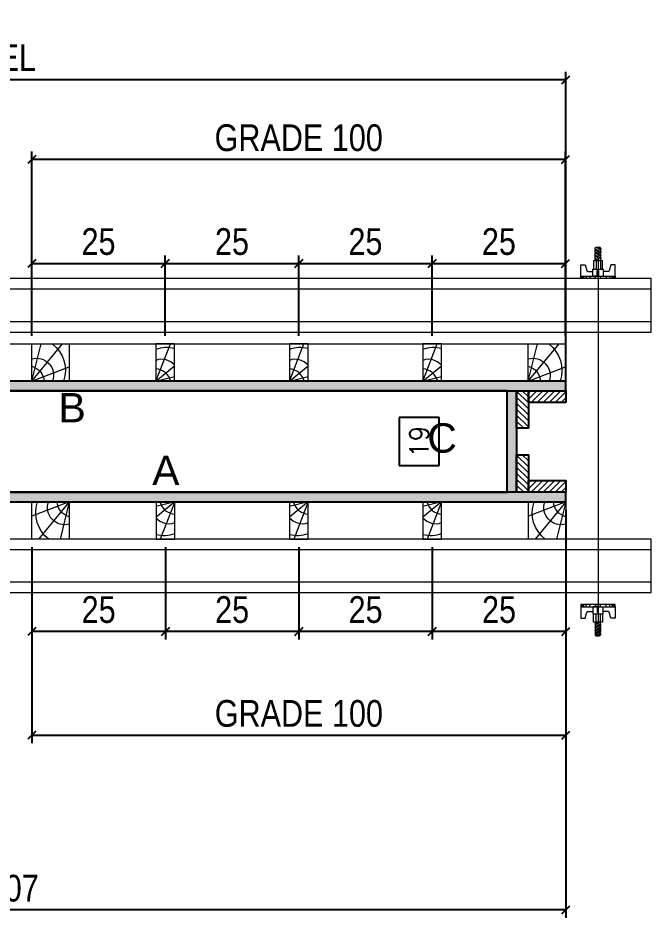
# Model space of a CAD drawing. Extents: x 2949 to 9203, y -16089 to 12527.
# Drawn here: x 3856.1 to 4093.2, y -5286.3 to -4949.3 of the extents above; entities that cross this region are included whole.
import ezdxf
from ezdxf.enums import TextEntityAlignment as Align

# ---------------------------------------------------------------- set-up
doc = ezdxf.new("R2010")
doc.units = 0
for name, color, linetype, lineweight in [('CONCRETO', 251, 'Continuous', 25), ('Hachura', 251, 'Continuous', 9), ('Madeira', 126, 'Continuous', 18), ('Perfil Metálico', 224, 'Continuous', 18)]:
    doc.layers.add(name, color=color, linetype=linetype, lineweight=lineweight)
for name, color, linetype in [('COTA', 241, 'Continuous'), ('MEIO_PONT', 93, 'Continuous'), ('Painéis', 200, 'Continuous'), ('SARRAFO', 251, 'Continuous'), ('TEXTO_GERAL', 7, 'Continuous')]:
    doc.layers.add(name, color=color, linetype=linetype)
doc.styles.add('ARIAL', font='arial.ttf')
doc.styles.add('COTA TECNICA 2X', font='techl___.ttf', dxfattribs={"height": 10})
doc.styles.add('ROMANS', font='romans.shx')
doc.dimstyles.new('Cota Seção interna', dxfattribs={"dimtxt": 7, "dimasz": 6, "dimexe": 0.18, "dimexo": 2, "dimgap": -4, "dimtad": 3, "dimdec": 1, "dimlfac": 0.5, "dimzin": 12, "dimdsep": 46, "dimtxsty": 'ROMANS', "dimblk": 'ARCHTICK', "dimcen": 0.09, "dimse1": 1, "dimse2": 1, "dimsd1": 1, "dimsd2": 1, "dimclrd": 180, "dimclre": 5, "dimclrt": 1, "dimadec": 0, "dimazin": 3, "dimtfac": 1, "dimtdec": 1, "dimtofl": 0, "dimtmove": 0, "dimatfit": 3, "dimldrblk": 'ARCHTICK', "dimfxl": 1, "dimtolj": 1, "dimtzin": 0, "dimarcsym": 0})
doc.dimstyles.new('SECAO PILAR', dxfattribs={"dimtxt": 10, "dimasz": 3, "dimexe": 3, "dimexo": 3, "dimgap": 3, "dimtad": 1, "dimdec": 1, "dimlfac": 0.5, "dimzin": 12, "dimdsep": 46, "dimtxsty": 'COTA TECNICA 2X', "dimblk1": 'OBLIQUE', "dimblk2": 'OBLIQUE', "dimsah": 1, "dimcen": 0.9, "dimclrd": 256, "dimclre": 256, "dimclrt": 256, "dimadec": 1, "dimazin": 3, "dimtfac": 1, "dimtdec": 1, "dimtmove": 0, "dimatfit": 3, "dimfxl": 1, "dimtolj": 1, "dimtzin": 12, "dimarcsym": 0})

# ---------------------------------------------------------------- blocks, each defined once
blk = doc.blocks.new('*D1946')
at = {"layer": 'COTA', "color": 180, "lineweight": -2, "transparency": 16777216}
for p, q in [((4013.88, -5098.89), (3998.88, -5098.89)), ((3998.88, -5098.89), (3998.88, -5116.89)), ((4013.88, -5116.89), (4013.88, -5098.89)), ((3998.88, -5116.89), (4013.88, -5116.89))]:
    blk.add_line(p, q, dxfattribs=at)
at = {"layer": 'Defpoints', "color": 0, "transparency": 16777216}
for p in [(4038.89, -5088.89), (4017.88, -5126.89), (4038.89, -5126.89)]:
    blk.add_point(p, dxfattribs=at)
at = {"layer": 'COTA', "color": 1, "transparency": 16777216, "insert": (4006.38, -5107.89), "char_height": 7, "attachment_point": 5, "rotation": 90, "style": 'ROMANS'}
blk.add_mtext('\\A1;19', dxfattribs=at)
blk = doc.blocks.new('_ArchTick')
at = {"color": 0, "linetype": 'ByBlock', "const_width": 0.15}
blk.add_lwpolyline([(-0.5, -0.5), (0.5, 0.5)], dxfattribs=at)
blk = doc.blocks.new('*D1962')
at = {"layer": 'COTA', "color": 180, "lineweight": -2, "transparency": 16777216}
for p, q in [((3837.29, -5088.38), (3811.29, -5088.38)), ((3811.29, -5088.38), (3811.29, -5103.38)), ((3837.29, -5103.38), (3837.29, -5088.38)), ((3811.29, -5103.38), (3837.29, -5103.38))]:
    blk.add_line(p, q, dxfattribs=at)
at = {"layer": 'Defpoints', "color": 0, "transparency": 16777216}
for p in [(3609.29, -5088.89), (4039.29, -5088.89), (4039.29, -5107.38)]:
    blk.add_point(p, dxfattribs=at)
at = {"layer": 'COTA', "color": 1, "transparency": 16777216, "insert": (3824.29, -5095.88), "char_height": 7, "attachment_point": 5, "style": 'ROMANS'}
blk.add_mtext('\\A1;215', dxfattribs=at)
blk = doc.blocks.new('C')
at = {"layer": 'Hachura', "color": 0}
for p, q in [((0, 3.22), (0, -3.22)), ((0.45, 3.22), (0, 3.22)), ((0.46, 3.16), (0, 3.16)), ((0.46, 3.05), (0, 3.05)), ((0.46, 2.88), (0, 2.88)), ((0, 2.75), (0, -1.16)), ((0.46, 2.65), (0, 2.65)), ((0.46, 2.23), (0, 2.23)), ((0.45, -3.23), (0.45, 3.22)), ((0.45, 3.22), (2.58, 3.22)), ((1.35, 1.94), (1.35, 0.96)), ((2.58, 2.39), (1.47, 2.09)), ((2.58, 3.22), (2.58, 2.39)), ((0.46, 1.51), (0, 1.51)), ((0.39, 0.49), (0.17, 0.49)), ((1.74, 0.97), (0.45, 0.97)), ((1.45, 0.1), (0.45, 0.1)), ((1.74, -0.97), (1.74, 0.97)), ((1.74, 0.97), (1.74, 0.84)), ((1.74, 0.97), (1.74, 0.84)), ((1.74, 0.84), (3.35, 0.84)), ((3.35, 0.45), (1.74, 0.45)), ((3.32, 0.84), (3.32, -0.84)), ((3.35, 0.84), (3.35, -0.84)), ((3.68, 0.45), (3.35, 0.45)), ((3.84, -0.52), (3.35, 0.45)), ((3.35, 0.06), (3.67, -0.57)), ((3.68, 0.45), (4.16, -0.52)), ((3.72, 0.5), (4.25, -0.57)), ((4.37, -0.55), (3.83, 0.53)), ((4.15, 0.45), (3.93, 0.45)), ((4.42, -0.52), (3.93, 0.45)), ((4.15, 0.45), (4.26, 0.45)), ((4.26, 0.45), (4.74, -0.52)), ((4.3, 0.5), (4.83, -0.57)), ((4.95, -0.55), (4.41, 0.53)), ((4.51, 0.45), (4.84, 0.45)), ((5, -0.52), (4.51, 0.45)), ((4.84, 0.45), (5.32, -0.52)), ((4.88, 0.5), (5.41, -0.57)), ((5.53, -0.55), (4.99, 0.53)), ((5.58, -0.52), (5.09, 0.45)), ((5.42, 0.45), (5.09, 0.45)), ((5.58, -0.52), (5.09, 0.45)), ((5.42, 0.45), (5.74, -0.19)), ((5.46, 0.5), (5.74, -0.07)), ((5.74, 0.19), (5.57, 0.53)), ((5.74, 0.32), (5.68, 0.45)), ((5.68, 0.45), (5.74, 0.45)), ((5.74, 0.45), (5.9, 0.29)), ((5.74, 0.45), (5.74, -0.52)), ((5.9, -0.36), (5.9, 0.29)), ((0.45, 0), (0, 0)), ((0.46, -1.52), (0, -1.52)), ((0.08, -0.48), (0.29, -0.48)), ((0.29, -0.48), (0.4, -0.48)), ((0.45, 0), (0.45, -0.97)), ((0.45, -0.16), (1.45, -0.16)), ((0.45, -0.65), (0.45, -0.32)), ((0.45, -3.23), (0.45, -0.65)), ((0.45, -0.97), (1.74, -0.97)), ((1.35, -1.94), (1.35, -0.97)), ((3.35, -0.32), (1.74, -0.32)), ((3.35, -0.84), (1.74, -0.84)), ((3.35, -0.07), (3.58, -0.52)), ((3.35, -0.52), (3.58, -0.52)), ((3.84, -0.52), (4.16, -0.52)), ((4.42, -0.52), (4.74, -0.52)), ((4.63, -0.52), (4.74, -0.52)), ((5, -0.52), (5.32, -0.52)), ((5.58, -0.52), (5.74, -0.52)), ((5.74, -0.52), (5.9, -0.36)), ((5.74, -0.52), (5.74, -0.52)), ((0.46, -2.23), (0, -2.23)), ((0.46, -2.65), (0, -2.65)), ((0.46, -2.88), (0, -2.88)), ((0.46, -3.05), (0, -3.05)), ((0.46, -3.16), (0, -3.16)), ((0, -3.22), (2.57, -3.22)), ((2.58, -2.39), (1.47, -2.1)), ((2.58, -3.23), (2.58, -2.39))]:
    blk.add_line(p, q, dxfattribs=at)
for centre, radius, start, end in [((1.52, 1.94), 0.161, 104.7436, 180), ((1.44, -0.03), 0.129, 272.695, 87.305), ((3.81, 0.39), 0.143, 25.5688, 154.4312), ((4.39, 0.39), 0.143, 25.5688, 154.4312), ((4.97, 0.39), 0.143, 25.5688, 154.4312), ((5.55, 0.39), 0.143, 25.5688, 154.4312), ((0.17, -0.37), 0.174, 221.744, 317.8592), ((3.71, -0.4), 0.174, 222.1408, 318.256), ((4.29, -0.4), 0.174, 222.1408, 318.256), ((4.87, -0.4), 0.174, 222.1408, 318.256), ((5.45, -0.4), 0.174, 222.1408, 318.256), ((5.61, -0.4), 0.174, 317.8592, 318.256), ((1.52, -1.94), 0.161, 180, 255.2564)]:
    blk.add_arc(centre, radius, start, end, dxfattribs=at)
blk = doc.blocks.new('_Oblique')
at = {"color": 0, "linetype": 'ByBlock', "lineweight": -2}
blk.add_line((-0.5, -0.5), (0.5, 0.5), dxfattribs=at)
blk = doc.blocks.new('*D1963')
at = {"layer": 'COTA', "linetype": 'ByBlock', "lineweight": -2, "transparency": 16777216}
for p, q in [((3591.69, -5082.29), (3591.69, -4969.44)), ((4061.29, -5085.89), (4061.29, -4969.44)), ((4061.29, -4972.44), (3591.69, -4972.44))]:
    blk.add_line(p, q, dxfattribs=at)
at = {"layer": 'Defpoints', "color": 0, "linetype": 'ByBlock', "transparency": 16777216}
for p in [(3591.69, -4972.44), (3591.69, -5085.29), (4061.29, -5088.89)]:
    blk.add_point(p, dxfattribs=at)
at = {"layer": 'COTA', "linetype": 'ByBlock', "lineweight": -2, "transparency": 16777216, "xscale": 3, "yscale": 3, "zscale": 3, "rotation": 180}
blk.add_blockref('_Oblique', (3591.69, -4972.44), dxfattribs=at)
at = {"layer": 'COTA', "linetype": 'ByBlock', "lineweight": -2, "transparency": 16777216, "xscale": 3, "yscale": 3, "zscale": 3}
blk.add_blockref('_Oblique', (4061.29, -4972.44), dxfattribs=at)
at = {"layer": 'COTA', "linetype": 'ByBlock', "transparency": 16777216, "insert": (3826.49, -4964.2), "char_height": 10, "attachment_point": 5, "style": 'COTA TECNICA 2X'}
blk.add_mtext('\\A1;234.8 PAINEL', dxfattribs=at)
blk = doc.blocks.new('*D1949')
at = {"layer": 'COTA', "lineweight": -2, "transparency": 16777216}
for p, q in [((3861.24, -5068.29), (3861.24, -4999.29)), ((4061.24, -5068.29), (4061.24, -4999.29)), ((4061.24, -5002.29), (3861.24, -5002.29))]:
    blk.add_line(p, q, dxfattribs=at)
at = {"layer": 'Defpoints', "color": 0, "transparency": 16777216}
for p in [(3861.24, -5002.29), (3861.24, -5071.29), (4061.24, -5071.29)]:
    blk.add_point(p, dxfattribs=at)
at = {"layer": 'COTA', "lineweight": -2, "transparency": 16777216, "xscale": 3, "yscale": 3, "zscale": 3, "rotation": 180}
blk.add_blockref('_Oblique', (3861.24, -5002.29), dxfattribs=at)
at = {"layer": 'COTA', "lineweight": -2, "transparency": 16777216, "xscale": 3, "yscale": 3, "zscale": 3}
blk.add_blockref('_Oblique', (4061.24, -5002.29), dxfattribs=at)
at = {"layer": 'COTA', "transparency": 16777216, "insert": (3961.24, -4994.19), "char_height": 10, "attachment_point": 5, "style": 'COTA TECNICA 2X'}
blk.add_mtext('\\A1;GRADE 100', dxfattribs=at)
blk = doc.blocks.new('PONTALETE')
at = {"layer": 'Madeira'}
for q in [(2.71, 7), (7, 5.76), (7, 1.74)]:
    blk.add_line((0, 0), q, dxfattribs=at)
blk.add_lwpolyline([(0, 0), (7, 0), (7, 7), (0, 7)], close=True, dxfattribs=at)
for centre, radius, start, end in [((2.04, 0.06), 6.23, 37.2818, 109.0913), ((1.09, 0.9), 3.19, 343.603, 109.9847), ((-0.21, -0.78), 3.09, 14.6322, 86.0383)]:
    blk.add_arc(centre, radius, start, end, dxfattribs=at)
blk = doc.blocks.new('MEIO PONTALETE')
at = {"layer": 'Madeira'}
for q in [(2.71, 7), (3.5, 2.88), (3.5, 0.87)]:
    blk.add_line((0, 0), q, dxfattribs=at)
blk.add_lwpolyline([(0, 0), (3.5, 0), (3.5, 7), (0, 7)], close=True, dxfattribs=at)
for centre, radius, start, end in [((2.04, 0.06), 6.23, 76.4499, 109.0913), ((1.09, 0.9), 3.19, 40.9063, 109.9847), ((-0.21, -0.78), 3.09, 14.6322, 86.0383)]:
    blk.add_arc(centre, radius, start, end, dxfattribs=at)
blk = doc.blocks.new('*D1969')
at = {"layer": 'COTA', "lineweight": -2, "transparency": 16777216}
for p, q in [((3961.24, -5068.29), (3961.24, -5038.18)), ((4011.24, -5068.29), (4011.24, -5038.18)), ((3961.24, -5041.18), (4011.24, -5041.18))]:
    blk.add_line(p, q, dxfattribs=at)
at = {"layer": 'Defpoints', "color": 0, "transparency": 16777216}
for p in [(4011.24, -5041.18), (3961.24, -5071.29), (4011.24, -5071.29)]:
    blk.add_point(p, dxfattribs=at)
at = {"layer": 'COTA', "lineweight": -2, "transparency": 16777216, "xscale": 3, "yscale": 3, "zscale": 3, "rotation": 180}
blk.add_blockref('_Oblique', (3961.24, -5041.18), dxfattribs=at)
at = {"layer": 'COTA', "lineweight": -2, "transparency": 16777216, "xscale": 3, "yscale": 3, "zscale": 3}
blk.add_blockref('_Oblique', (4011.24, -5041.18), dxfattribs=at)
at = {"layer": 'COTA', "transparency": 16777216, "insert": (3986.24, -5033.07), "char_height": 10, "attachment_point": 5, "style": 'COTA TECNICA 2X'}
blk.add_mtext('\\A1;25', dxfattribs=at)
blk = doc.blocks.new('*D1970')
at = {"layer": 'COTA', "lineweight": -2, "transparency": 16777216}
for p, q in [((4011.24, -5068.29), (4011.24, -5038.18)), ((4061.24, -5068.29), (4061.24, -5038.18)), ((4011.24, -5041.18), (4061.24, -5041.18))]:
    blk.add_line(p, q, dxfattribs=at)
at = {"layer": 'Defpoints', "color": 0, "transparency": 16777216}
for p in [(4061.24, -5041.18), (4011.24, -5071.29), (4061.24, -5071.29)]:
    blk.add_point(p, dxfattribs=at)
at = {"layer": 'COTA', "lineweight": -2, "transparency": 16777216, "xscale": 3, "yscale": 3, "zscale": 3, "rotation": 180}
blk.add_blockref('_Oblique', (4011.24, -5041.18), dxfattribs=at)
at = {"layer": 'COTA', "lineweight": -2, "transparency": 16777216, "xscale": 3, "yscale": 3, "zscale": 3}
blk.add_blockref('_Oblique', (4061.24, -5041.18), dxfattribs=at)
at = {"layer": 'COTA', "transparency": 16777216, "insert": (4036.24, -5033.07), "char_height": 10, "attachment_point": 5, "style": 'COTA TECNICA 2X'}
blk.add_mtext('\\A1;25', dxfattribs=at)
blk = doc.blocks.new('*D1950')
at = {"layer": 'COTA', "lineweight": -2, "transparency": 16777216}
for p, q in [((3861.24, -5068.29), (3861.24, -5038.18)), ((3911.24, -5068.29), (3911.24, -5038.18)), ((3861.24, -5041.18), (3911.24, -5041.18))]:
    blk.add_line(p, q, dxfattribs=at)
at = {"layer": 'Defpoints', "color": 0, "transparency": 16777216}
for p in [(3911.24, -5041.18), (3861.24, -5071.29), (3911.24, -5071.29)]:
    blk.add_point(p, dxfattribs=at)
at = {"layer": 'COTA', "lineweight": -2, "transparency": 16777216, "xscale": 3, "yscale": 3, "zscale": 3, "rotation": 180}
blk.add_blockref('_Oblique', (3861.24, -5041.18), dxfattribs=at)
at = {"layer": 'COTA', "lineweight": -2, "transparency": 16777216, "xscale": 3, "yscale": 3, "zscale": 3}
blk.add_blockref('_Oblique', (3911.24, -5041.18), dxfattribs=at)
at = {"layer": 'COTA', "transparency": 16777216, "insert": (3886.24, -5033.07), "char_height": 10, "attachment_point": 5, "style": 'COTA TECNICA 2X'}
blk.add_mtext('\\A1;25', dxfattribs=at)
blk = doc.blocks.new('*D1971')
at = {"layer": 'COTA', "lineweight": -2, "transparency": 16777216}
for p, q in [((3911.24, -5068.29), (3911.24, -5038.18)), ((3961.24, -5068.29), (3961.24, -5038.18)), ((3911.24, -5041.18), (3961.24, -5041.18))]:
    blk.add_line(p, q, dxfattribs=at)
at = {"layer": 'Defpoints', "color": 0, "transparency": 16777216}
for p in [(3961.24, -5041.18), (3911.24, -5071.29), (3961.24, -5071.29)]:
    blk.add_point(p, dxfattribs=at)
at = {"layer": 'COTA', "lineweight": -2, "transparency": 16777216, "xscale": 3, "yscale": 3, "zscale": 3, "rotation": 180}
blk.add_blockref('_Oblique', (3911.24, -5041.18), dxfattribs=at)
at = {"layer": 'COTA', "lineweight": -2, "transparency": 16777216, "xscale": 3, "yscale": 3, "zscale": 3}
blk.add_blockref('_Oblique', (3961.24, -5041.18), dxfattribs=at)
at = {"layer": 'COTA', "transparency": 16777216, "insert": (3936.24, -5033.07), "char_height": 10, "attachment_point": 5, "style": 'COTA TECNICA 2X'}
blk.add_mtext('\\A1;25', dxfattribs=at)
blk = doc.blocks.new('*D1972')
at = {"layer": 'COTA', "color": 180, "lineweight": -2, "transparency": 16777216}
for p, q in [((3844.79, -5107.89), (3819.79, -5107.89)), ((3819.79, -5107.89), (3819.79, -5122.89)), ((3844.79, -5122.89), (3844.79, -5107.89)), ((3819.79, -5122.89), (3844.79, -5122.89))]:
    blk.add_line(p, q, dxfattribs=at)
at = {"layer": 'Defpoints', "color": 0, "transparency": 16777216}
for p in [(3647.29, -5126.89), (3647.29, -5126.89), (4039.29, -5126.89)]:
    blk.add_point(p, dxfattribs=at)
at = {"layer": 'COTA', "color": 1, "transparency": 16777216, "insert": (3832.29, -5115.39), "char_height": 7, "attachment_point": 5, "style": 'ROMANS'}
blk.add_mtext('\\A1;196', dxfattribs=at)
blk = doc.blocks.new('*D1951')
at = {"layer": 'COTA', "lineweight": -2, "transparency": 16777216}
for p, q in [((3861.29, -5151.89), (3861.29, -5220.89)), ((4061.29, -5151.89), (4061.29, -5220.89)), ((3861.29, -5217.89), (4061.29, -5217.89))]:
    blk.add_line(p, q, dxfattribs=at)
at = {"layer": 'Defpoints', "color": 0, "transparency": 16777216}
for p in [(3861.29, -5148.89), (4061.29, -5148.89), (4061.29, -5217.89)]:
    blk.add_point(p, dxfattribs=at)
at = {"layer": 'COTA', "lineweight": -2, "transparency": 16777216, "xscale": 3, "yscale": 3, "zscale": 3, "rotation": 180}
blk.add_blockref('_Oblique', (3861.29, -5217.89), dxfattribs=at)
at = {"layer": 'COTA', "lineweight": -2, "transparency": 16777216, "xscale": 3, "yscale": 3, "zscale": 3}
blk.add_blockref('_Oblique', (4061.29, -5217.89), dxfattribs=at)
at = {"layer": 'COTA', "transparency": 16777216, "insert": (3961.29, -5209.79), "char_height": 10, "attachment_point": 5, "style": 'COTA TECNICA 2X'}
blk.add_mtext('\\A1;GRADE 100', dxfattribs=at)
blk = doc.blocks.new('*D1973')
at = {"layer": 'COTA', "lineweight": -2, "transparency": 16777216}
for p, q in [((3911.29, -5147.49), (3911.29, -5182)), ((3961.29, -5147.49), (3961.29, -5182)), ((3961.29, -5179), (3911.29, -5179))]:
    blk.add_line(p, q, dxfattribs=at)
at = {"layer": 'Defpoints', "color": 0, "transparency": 16777216}
for p in [(3911.29, -5144.49), (3961.29, -5144.49), (3911.29, -5179)]:
    blk.add_point(p, dxfattribs=at)
at = {"layer": 'COTA', "lineweight": -2, "transparency": 16777216, "xscale": 3, "yscale": 3, "zscale": 3, "rotation": 180}
blk.add_blockref('_Oblique', (3911.29, -5179), dxfattribs=at)
at = {"layer": 'COTA', "lineweight": -2, "transparency": 16777216, "xscale": 3, "yscale": 3, "zscale": 3}
blk.add_blockref('_Oblique', (3961.29, -5179), dxfattribs=at)
at = {"layer": 'COTA', "transparency": 16777216, "insert": (3936.29, -5170.89), "char_height": 10, "attachment_point": 5, "style": 'COTA TECNICA 2X'}
blk.add_mtext('\\A1;25', dxfattribs=at)
blk = doc.blocks.new('*D1974')
at = {"layer": 'COTA', "lineweight": -2, "transparency": 16777216}
for p, q in [((3861.29, -5147.49), (3861.29, -5182)), ((3911.29, -5147.49), (3911.29, -5182)), ((3911.29, -5179), (3861.29, -5179))]:
    blk.add_line(p, q, dxfattribs=at)
at = {"layer": 'Defpoints', "color": 0, "transparency": 16777216}
for p in [(3861.29, -5144.49), (3911.29, -5144.49), (3861.29, -5179)]:
    blk.add_point(p, dxfattribs=at)
at = {"layer": 'COTA', "lineweight": -2, "transparency": 16777216, "xscale": 3, "yscale": 3, "zscale": 3, "rotation": 180}
blk.add_blockref('_Oblique', (3861.29, -5179), dxfattribs=at)
at = {"layer": 'COTA', "lineweight": -2, "transparency": 16777216, "xscale": 3, "yscale": 3, "zscale": 3}
blk.add_blockref('_Oblique', (3911.29, -5179), dxfattribs=at)
at = {"layer": 'COTA', "transparency": 16777216, "insert": (3886.29, -5170.89), "char_height": 10, "attachment_point": 5, "style": 'COTA TECNICA 2X'}
blk.add_mtext('\\A1;25', dxfattribs=at)
blk = doc.blocks.new('*D1952')
at = {"layer": 'COTA', "lineweight": -2, "transparency": 16777216}
for p, q in [((4011.29, -5151.89), (4011.29, -5182)), ((4061.29, -5151.89), (4061.29, -5182)), ((4061.29, -5179), (4011.29, -5179))]:
    blk.add_line(p, q, dxfattribs=at)
at = {"layer": 'Defpoints', "color": 0, "transparency": 16777216}
for p in [(4011.29, -5148.89), (4061.29, -5148.89), (4011.29, -5179)]:
    blk.add_point(p, dxfattribs=at)
at = {"layer": 'COTA', "lineweight": -2, "transparency": 16777216, "xscale": 3, "yscale": 3, "zscale": 3, "rotation": 180}
blk.add_blockref('_Oblique', (4011.29, -5179), dxfattribs=at)
at = {"layer": 'COTA', "lineweight": -2, "transparency": 16777216, "xscale": 3, "yscale": 3, "zscale": 3}
blk.add_blockref('_Oblique', (4061.29, -5179), dxfattribs=at)
at = {"layer": 'COTA', "transparency": 16777216, "insert": (4036.29, -5170.89), "char_height": 10, "attachment_point": 5, "style": 'COTA TECNICA 2X'}
blk.add_mtext('\\A1;25', dxfattribs=at)
blk = doc.blocks.new('*D1975')
at = {"layer": 'COTA', "lineweight": -2, "transparency": 16777216}
for p, q in [((3961.29, -5147.49), (3961.29, -5182)), ((4011.29, -5147.49), (4011.29, -5182)), ((4011.29, -5179), (3961.29, -5179))]:
    blk.add_line(p, q, dxfattribs=at)
at = {"layer": 'Defpoints', "color": 0, "transparency": 16777216}
for p in [(3961.29, -5144.49), (4011.29, -5144.49), (3961.29, -5179)]:
    blk.add_point(p, dxfattribs=at)
at = {"layer": 'COTA', "lineweight": -2, "transparency": 16777216, "xscale": 3, "yscale": 3, "zscale": 3, "rotation": 180}
blk.add_blockref('_Oblique', (3961.29, -5179), dxfattribs=at)
at = {"layer": 'COTA', "lineweight": -2, "transparency": 16777216, "xscale": 3, "yscale": 3, "zscale": 3}
blk.add_blockref('_Oblique', (4011.29, -5179), dxfattribs=at)
at = {"layer": 'COTA', "transparency": 16777216, "insert": (3986.29, -5170.89), "char_height": 10, "attachment_point": 5, "style": 'COTA TECNICA 2X'}
blk.add_mtext('\\A1;25', dxfattribs=at)
blk = doc.blocks.new('*D1977')
at = {"layer": 'COTA', "linetype": 'ByBlock', "lineweight": -2, "transparency": 16777216}
for p, q in [((3647.29, -5133.49), (3647.29, -5286.34)), ((4061.29, -5133.49), (4061.29, -5286.34)), ((4061.29, -5283.34), (3647.29, -5283.34))]:
    blk.add_line(p, q, dxfattribs=at)
at = {"layer": 'Defpoints', "color": 0, "linetype": 'ByBlock', "transparency": 16777216}
for p in [(3647.29, -5130.49), (4061.29, -5130.49), (3647.29, -5283.34)]:
    blk.add_point(p, dxfattribs=at)
at = {"layer": 'COTA', "linetype": 'ByBlock', "lineweight": -2, "transparency": 16777216, "xscale": 3, "yscale": 3, "zscale": 3, "rotation": 180}
blk.add_blockref('_Oblique', (3647.29, -5283.34), dxfattribs=at)
at = {"layer": 'COTA', "linetype": 'ByBlock', "lineweight": -2, "transparency": 16777216, "xscale": 3, "yscale": 3, "zscale": 3}
blk.add_blockref('_Oblique', (4061.29, -5283.34), dxfattribs=at)
at = {"layer": 'COTA', "linetype": 'ByBlock', "transparency": 16777216, "insert": (3854.29, -5275.24), "char_height": 10, "attachment_point": 5, "style": 'COTA TECNICA 2X'}
blk.add_mtext('\\A1;207', dxfattribs=at)

msp = doc.modelspace()

# ---------------------------------------------------------------- hatches: boundary and pattern name
at = {"layer": 'Hachura'}
h = msp.add_hatch(color=256, dxfattribs=at)
h.dxf.hatch_style = 1
h.paths.add_polyline_path([(3591.69, -5085.29), (3591.69, -5088.89), (4061.29, -5088.89), (4061.29, -5085.29)])
h = msp.add_hatch(color=256, dxfattribs=at)
h.dxf.hatch_style = 1
h.paths.add_polyline_path([(4039.29, -5088.89), (4042.89, -5088.89), (4042.89, -5126.89), (4039.29, -5126.89)])
h = msp.add_hatch(dxfattribs=at)
h.set_pattern_fill('ANSI31', color=256, scale=0.5, angle=90, style=0)
h.set_pattern_definition([(135, (-18369.5585, 4632.0633), (-1.12253202, -1.12253202), [])])
h.paths.add_polyline_path([(4047.29, -5088.89), (4042.89, -5088.89), (4042.89, -5102.89), (4047.29, -5102.89)])
h = msp.add_hatch(dxfattribs=at)
h.set_pattern_fill('ANSI31', color=256, scale=0.5, angle=180, style=0)
h.set_pattern_definition([(225, (-5298.3022, -27881.0967), (1.12253202, -1.12253202), [])])
h.paths.add_polyline_path([(4047.29, -5088.89), (4047.29, -5093.29), (4061.29, -5093.29), (4061.29, -5088.89)])
h = msp.add_hatch(dxfattribs=at)
h.set_pattern_fill('ANSI31', color=256, scale=0.5, angle=90, style=0)
h.set_pattern_definition([(135, (-18369.5585, 4608.0633), (-1.12253202, -1.12253202), [])])
h.paths.add_polyline_path([(4047.29, -5112.89), (4042.89, -5112.89), (4042.89, -5126.89), (4047.29, -5126.89)])
h = msp.add_hatch(dxfattribs=at)
h.set_pattern_fill('ANSI31', color=256, scale=0.5, angle=180, style=0)
h.set_pattern_definition([(225, (-5298.3022, -27914.6967), (1.12253202, -1.12253202), [])])
h.paths.add_polyline_path([(4047.29, -5122.49), (4047.29, -5126.89), (4061.29, -5126.89), (4061.29, -5122.49)])
h = msp.add_hatch(color=256, dxfattribs=at)
h.dxf.hatch_style = 1
h.paths.add_polyline_path([(4061.29, -5126.89), (3647.29, -5126.89), (3647.29, -5130.49), (4061.29, -5130.49)])

# ---------------------------------------------------------------- linework, layer by layer
at = {"layer": 'CONCRETO', "color": 2}
msp.add_lwpolyline([(3609.29, -5238.89), (3647.29, -5238.89), (3647.29, -5126.89), (4039.29, -5126.89), (4039.29, -5088.89), (3609.29, -5088.89)], close=True, dxfattribs=at)
at = {"layer": 'Hachura'}
msp.add_line((4073.38, -5036.09), (4073.37, -5175.89), dxfattribs=at)
at = {"layer": 'Madeira'}
for points in [[(3591.69, -5085.29), (3591.69, -5071.29), (4061.24, -5071.29), (4061.24, -5085.29)], [(4061.24, -5071.29), (4061.24, -5085.29), (3861.24, -5085.29), (3861.24, -5071.29)], [(3861.29, -5144.49), (3861.29, -5130.49), (4061.29, -5130.49), (4061.29, -5144.49)]]:
    msp.add_lwpolyline(points, close=True, dxfattribs=at)
at = {"layer": 'Painéis'}
for points in [[(3591.69, -5085.29), (3591.69, -5088.89), (4061.29, -5088.89), (4061.29, -5085.29)], [(4039.29, -5088.89), (4042.89, -5088.89), (4042.89, -5126.89), (4039.29, -5126.89)], [(4061.29, -5126.89), (3647.29, -5126.89), (3647.29, -5130.49), (4061.29, -5130.49)]]:
    msp.add_lwpolyline(points, close=True, dxfattribs=at)
at = {"layer": 'Perfil Metálico'}
for points in [[(4093.23, -5066.89), (4093.23, -5046.89), (3548.97, -5046.89), (3548.97, -5066.89)], [(3548.97, -5050.89), (3548.97, -5062.89), (4093.23, -5062.89), (4093.23, -5050.89)], [(4093.23, -5164.49), (4093.23, -5144.49), (3664.89, -5144.49), (3664.89, -5164.49)], [(3664.89, -5148.49), (3664.89, -5160.49), (4093.23, -5160.49), (4093.23, -5148.49)]]:
    msp.add_lwpolyline(points, close=True, dxfattribs=at)
at = {"layer": 'SARRAFO'}
for points in [[(4042.89, -5102.89), (4042.89, -5088.89), (4047.29, -5088.89), (4047.29, -5102.89)], [(4061.29, -5093.29), (4047.29, -5093.29), (4047.29, -5088.89), (4061.29, -5088.89)], [(4042.89, -5126.89), (4042.89, -5112.89), (4047.29, -5112.89), (4047.29, -5126.89)], [(4061.29, -5126.89), (4047.29, -5126.89), (4047.29, -5122.49), (4061.29, -5122.49)]]:
    msp.add_lwpolyline(points, close=True, dxfattribs=at)

# ---------------------------------------------------------------- block references
at = {"layer": 'Hachura', "linetype": 'Continuous', "yscale": 2, "zscale": 2, "rotation": 270}
for p, xscale in [((4073.38, -5046.89), -2), ((4073.38, -5168.89), 2)]:
    msp.add_blockref('C', p, dxfattribs=dict(at, xscale=xscale))
at = {"layer": 'MEIO_PONT'}
for name, p, xscale, yscale, zscale, rotation in [('PONTALETE', (3861.24, -5085.29), -2, 2, 2, 270), ('PONTALETE', (4047.24, -5085.29), -2, 2, 2, 270), ('PONTALETE', (3875.29, -5130.49), -2, 2, 2, 90), ('MEIO PONTALETE', (3914.79, -5130.49), 1.999999997962732, 1.999999997962732, 1.999999997962732, 180), ('MEIO PONTALETE', (3964.79, -5130.49), 1.999999997962732, 1.999999997962732, 1.999999997962732, 180), ('MEIO PONTALETE', (4014.79, -5130.49), 1.999999997962732, 1.999999997962732, 1.999999997962732, 180), ('PONTALETE', (4061.29, -5130.49), -2, 2, 2, 90)]:
    msp.add_blockref(name, p, dxfattribs=dict(at, xscale=xscale, yscale=yscale, zscale=zscale, rotation=rotation))
at = {"layer": 'MEIO_PONT', "xscale": 1.999999997962732, "yscale": 1.999999997962732, "zscale": 1.999999997962732}
for p in [(3907.74, -5085.29), (3957.74, -5085.29), (4007.74, -5085.29)]:
    msp.add_blockref('MEIO PONTALETE', p, dxfattribs=at)

# ---------------------------------------------------------------- texts
at = {"layer": 'TEXTO_GERAL', "style": 'ARIAL'}
for s, p in [('B', (3876.35, -5095.23)), ('C', (4014.97, -5106.57)), ('A', (3911.46, -5118.74))]:
    msp.add_text(s, height=11, dxfattribs=at).set_placement(p, align=Align.MIDDLE_CENTER)

# ---------------------------------------------------------------- dimensions: what is measured, and where the dimension line sits
at = {"layer": 'COTA', "linetype": 'ByBlock'}
dim = msp.add_linear_dim(base=(3591.69, -4972.44), p1=(4061.29, -5088.89), p2=(3591.69, -5085.29), angle=180, text='<> PAINEL', dimstyle='SECAO PILAR', override={"dimtmove": 1}, dxfattribs=at)
dim.commit()
dim.dimension.update_dxf_attribs({"geometry": '*D1963', "text_midpoint": (3826.49, -4964.2)})
at = {"layer": 'COTA'}
dim = msp.add_linear_dim(base=(3861.24, -5002.29), p1=(4061.24, -5071.29), p2=(3861.24, -5071.29), angle=180, text='GRADE <>', dimstyle='SECAO PILAR', dxfattribs=at)
dim.commit()
dim.dimension.update_dxf_attribs({"geometry": '*D1949', "text_midpoint": (3961.24, -4994.19)})
for base, p1, p2, picture, middle in [((3911.24, -5041.18), (3861.24, -5071.29), (3911.24, -5071.29), '*D1950', (3886.24, -5033.07)), ((3961.24, -5041.18), (3911.24, -5071.29), (3961.24, -5071.29), '*D1971', (3936.24, -5033.07)), ((4011.24, -5041.18), (3961.24, -5071.29), (4011.24, -5071.29), '*D1969', (3986.24, -5033.07)), ((4061.24, -5041.18), (4011.24, -5071.29), (4061.24, -5071.29), '*D1970', (4036.24, -5033.07))]:
    dim = msp.add_linear_dim(base=base, p1=p1, p2=p2, angle=180, dimstyle='SECAO PILAR', dxfattribs=at)
    dim.commit()
    dim.dimension.update_dxf_attribs({"geometry": picture, "text_midpoint": middle})
for base, p1, p2, dimstyle, picture, middle in [((4039.29, -5107.38), (3609.29, -5088.89), (4039.29, -5088.89), 'Cota Seção interna', '*D1962', (3824.29, -5095.88)), ((3861.29, -5179), (3911.29, -5144.49), (3861.29, -5144.49), 'SECAO PILAR', '*D1974', (3886.29, -5170.89)), ((3911.29, -5179), (3961.29, -5144.49), (3911.29, -5144.49), 'SECAO PILAR', '*D1973', (3936.29, -5170.89)), ((3961.29, -5179), (4011.29, -5144.49), (3961.29, -5144.49), 'SECAO PILAR', '*D1975', (3986.29, -5170.89)), ((4011.29, -5179), (4061.29, -5148.89), (4011.29, -5148.89), 'SECAO PILAR', '*D1952', (4036.29, -5170.89))]:
    dim = msp.add_linear_dim(base=base, p1=p1, p2=p2, dimstyle=dimstyle, dxfattribs=at)
    dim.commit()
    dim.dimension.update_dxf_attribs({"geometry": picture, "text_midpoint": middle})
for base, p1, p2, angle, picture, middle in [((4017.88, -5126.89), (4038.89, -5088.89), (4038.89, -5126.89), 270, '*D1946', (4017.88, -5107.89)), ((3647.29, -5126.89), (4039.29, -5126.89), (3647.29, -5126.89), 180, '*D1972', (3832.29, -5126.89))]:
    dim = msp.add_linear_dim(base=base, p1=p1, p2=p2, angle=angle, dimstyle='Cota Seção interna', dxfattribs=at)
    dim.commit()
    dim.dimension.update_dxf_attribs({"geometry": picture, "text_midpoint": middle, "dimtype": 160})
at = {"layer": 'COTA', "linetype": 'ByBlock'}
dim = msp.add_linear_dim(base=(3647.29, -5283.34), p1=(4061.29, -5130.49), p2=(3647.29, -5130.49), angle=180, dimstyle='SECAO PILAR', override={"dimtmove": 1}, dxfattribs=at)
dim.commit()
dim.dimension.update_dxf_attribs({"geometry": '*D1977', "text_midpoint": (3854.29, -5275.24)})
at = {"layer": 'COTA'}
dim = msp.add_linear_dim(base=(4061.29, -5217.89), p1=(3861.29, -5148.89), p2=(4061.29, -5148.89), text='GRADE <>', dimstyle='SECAO PILAR', dxfattribs=at)
dim.commit()
dim.dimension.update_dxf_attribs({"geometry": '*D1951', "text_midpoint": (3961.29, -5209.79)})

doc.saveas('drawing.dxf')
